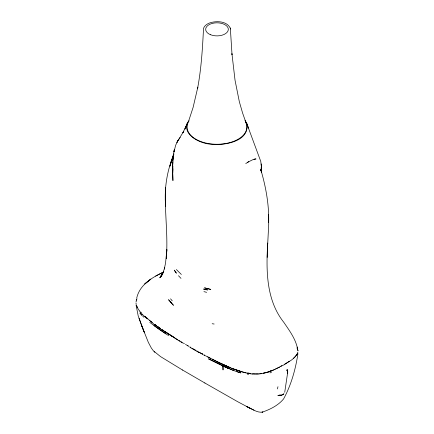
<?xml version="1.0" encoding="UTF-8"?>
<svg xmlns="http://www.w3.org/2000/svg" width="434" height="434" viewBox="0 0 434 434"><rect width="100%" height="100%" fill="white"/><g stroke="black" fill="none" stroke-linecap="round" stroke-linejoin="round"><path stroke-width="0.65" d="M164.638 268.011L164.296 269.08L165.566 262.955L166.878 249.55L166.293 258.425C168.3 234.74 164.242 211.027 165.679 187.352M261.181 169.895L261.355 166.314L260.774 161.432L246.593 123.066L245.026 120.31M172.705 173.388L172.889 165.989M165.37 190.287L165.397 202.808C164.519 186.642 167.312 170.312 173.432 155.329L169.954 166.195L171.777 159.555L171.229 161.47L173.925 153.82M261.225 167.464L261.187 168.549M261.328 171.837L261.436 168.045M172.813 161.627L172.645 166.151L173.399 154.607L172.797 160.179M267.192 257.454L267.729 243.045C266.085 270.013 266.037 300.008 283.782 322.288C289.369 330.518 295.625 338.829 297.572 348.811M267.637 245.302L268.717 224.134L268.63 214.477L268.662 222.577C269.156 204.702 265.847 186.815 260.834 169.727L261.626 172.162L260.807 169.629L261.279 171.566M172.743 160.477L173.318 154.699L175.64 145.249L177.989 140.497L180.604 136.672M287.086 370.696L287.118 369.556L287.742 371.992L284.726 392.314M297.936 353.607C295.597 369.247 291.209 384.893 283.662 398.835C278.292 405.454 269.926 409.56 261.984 412.235L262.923 412.061C256.944 413.141 251.682 408.53 246.447 406.441L253.998 410.173M136.13 301.18L136.086 301.473L136.341 300.426M277.369 388.929L277.988 386.71M136.721 298.082C139.536 285.024 152.019 277.434 163.244 272.237M136.352 300.285L136.77 299.145M172.477 158.508L173.833 154.358M188.98 120.31C179.833 134.003 199.89 143.681 210.897 144.186C223.906 145.791 250.12 141.652 246.751 123.489M164.768 267.539L162.69 273.545L163.103 272.395L160.613 277.109L163.802 271.234L159.766 277.814L162.267 274.603L160.303 276.838L161.822 275.568M297.659 352.88L297.87 352.267M188.974 120.028L193.103 107.426L197.833 87.163L197.595 88.395C201.295 68.61 202.537 48.467 203.513 28.416C204.403 25.704 206.947 24.027 209.481 23.013C216.349 20.588 227.763 20.946 230.595 29.007L230.329 27.966L232.022 54.641L231.935 53.686L235.044 80.29L239.34 101.735L242.584 112.997L246.192 123.272M187.493 122.855L184.976 129.099L187.249 123.592L182.85 132.853L183.815 131.204L180.636 136.265M297.453 353.493L296.731 354.746L297.648 353.086M136.547 299.666L137.025 298.673M177.897 140.589L176.871 142.45L180.039 137.448M283.912 393.605L282.149 394.94M294.816 357.285L291.713 359.884L283.597 365.081M282.897 394.636L283.456 394.175M294.952 357.003L293.33 358.289M253.961 159.283L256.011 158.92C252.946 159.094 250.391 161.128 247.592 162.278M245.747 163.575L248.763 161.67M284.726 364.159L289.256 361.359M283.131 394.522L282.42 394.875M279.68 366.914L275.509 368.987M280.331 366.708L283.19 365.108M280.711 366.274L281.856 365.65M162.099 272.715L155.643 276.095M271.516 372.198L269.937 372.931M274.158 369.801L277.283 368.249M277.782 368.005L279.756 367.028M274.462 369.48L269.753 371.461M279.55 395.065L278.02 395.52L281.975 395.016M268.559 372.046L273.637 370.056M269.264 371.542L271.12 370.848L265.472 372.817M265.695 372.768L267.729 372.139M268.212 371.987L269.183 371.688M268.006 372.198L260.508 373.837M263.671 373.072L265.456 372.66M263.167 373.316L264.257 373.083M281.107 395.222L278.351 395.472L281.747 395.092M260.449 373.728L261.512 373.603M258.436 373.967L255.783 374.01M280.489 395.271L277.95 395.428L280.082 395.303M259.874 373.94L252.626 373.896M255.181 374.021L252.729 373.88M247.51 374.623L248.584 374.71M250.581 373.869L252.642 374.054M259.635 373.593L260.053 373.631M212.155 323.726L214.141 324.03M247.044 373.077L248.308 373.289M249.447 373.479L250.96 373.734M246.794 373.028L250.819 373.755M248.21 372.985L250.369 373.473M203.931 291.643L206.627 292.332M241.353 371.678L246.409 372.969M241.12 371.575L234.946 369.491M241.711 371.737L245.866 372.86M236.877 371.694L240.881 372.925L233.758 370.587L222.848 365.965L228.501 368.471L208.456 358.826L219.696 364.457L233.98 370.669M233.633 368.965L240.479 371.292M236.34 370.023L241.136 371.623M234.311 369.269L231.572 368.173M229.684 367.489L234.523 369.41M227.351 366.377L221.568 363.849M228.577 366.898L230.416 367.685M229.694 367.414L217.884 362.01M220.304 363.258L216.349 361.321M221.476 363.79L229.081 367.251M207.68 356.851L217.651 361.907M209.53 357.871L210.734 358.489M213.75 360.03L216.772 361.571M217.976 362.184L220.998 363.725M250.521 408.53L237.544 401.629L204.756 382.951M205.472 355.744L209.112 357.611M212.128 359.157L213.333 359.775M197.747 351.665L202.499 354.177M193.748 349.175L194.861 349.788M201.55 353.477L202.662 354.09M192.116 348.28L195.577 350.216M196.727 350.856L197.882 351.502M199.049 352.158L202.553 354.111M190.515 347.699L198.81 352.397M182.454 369.974L204.924 383.027M182.627 370.083L160.531 356.585L153.332 350.77L151.314 347.992L148.33 342.35L141.462 325.082L144.484 332.807M177.837 339.806L170.698 335.303M178.933 340.457L180.023 341.108M181.119 341.764L182.215 342.415M183.305 343.066L184.401 343.723M185.497 344.374L186.587 345.025M187.683 345.681L188.774 346.332M189.87 346.983L190.965 347.634L189.815 346.945M162.446 330.073L174.43 337.663M186.951 345.22L188.096 345.909M174.652 338.102L182.665 343.001M168.658 335.645L159.533 329.569L149.773 322.386M164.643 331.402L166.206 332.406M167.291 333.106L168.994 334.207M161.936 329.704L174.267 337.701M162.609 329.965L163.705 330.686M164.801 331.413L166.992 332.856M168.631 333.941L172.461 336.475M165.994 333.909L153.951 325.581M155.182 324.816L156.777 325.939M160.461 328.527L157.84 326.683L159.945 328.202M162.555 329.997L163.602 330.735M153.153 323.656L162.083 330.046M150.734 321.328L152.231 322.446M154.77 324.339L156.321 325.5M151.043 321.583L144.652 316.256M149.236 320.2L153.007 323.314M144.929 316.381L146.98 318.149M145.189 316.592L147.848 318.979M143.882 317.281L142.553 315.909M142.352 314.362L146.388 318.182M154.059 351.513L154.829 352.299M176.388 269.53L181.341 274.456M181 278.389L178.488 275.736M170.345 301.885L173.459 305.292L168.555 299.704L171.761 303.583M139.379 310.923L142.265 314.27M170.557 298.825L172.233 300.849M140.904 312.073L141.224 312.507M137.415 307.739L136.33 305.042L137.415 307.739L139.309 310.663M297.013 348.084L297.67 349.484M143.996 331.652L138.229 316.012L136.021 304.852M246.593 123.066L248.476 128.111M139.048 318.29L141.728 325.842M297.724 349.56L297.187 347.07L297.99 350.943L297.914 350.341M136.01 302.872L136.086 303.871M261.187 163.911L261.355 166.314M172.813 170.416L172.775 168.479L172.819 172.434M165.338 201.181L165.56 206.535L165.283 199.564M172.678 173.513L172.933 180.598L172.667 171.11M172.694 174.278L172.553 166.672M245.557 121.894A29.903 17.262 0 0 1 216.105 144.267A29.903 17.262 0 0 1 189.023 120.918M222.951 366.014L223.033 369.849L222.951 366.014M287.156 369.99L287.075 370.848L287.162 369.98M287.747 371.911L287.384 373.083L287.747 371.911M174.197 150.148L173.898 151.9L174.392 149.426L174.197 150.148M296.661 354.871L294.936 356.84L296.655 354.893M150.777 279.16L144.853 283.896L150.777 279.16M280.435 395.255L279.442 395.249L280.435 395.255M207.04 289.82L203.557 289.071L207.604 289.945L207.04 289.82M210.75 289.407L204.626 287.888L210.75 289.407M204.875 355.43L203.687 354.806L204.886 355.419M141.831 315.22L139.97 313.044L141.831 315.22M176.323 273.1L174.316 270.198L176.323 273.1M210.636 34.763A11.333 6.543 0 0 0 228.3 29.827A11.333 6.543 0 0 0 212.063 23.463A11.333 6.543 0 0 0 210.636 34.763"/></g></svg>
